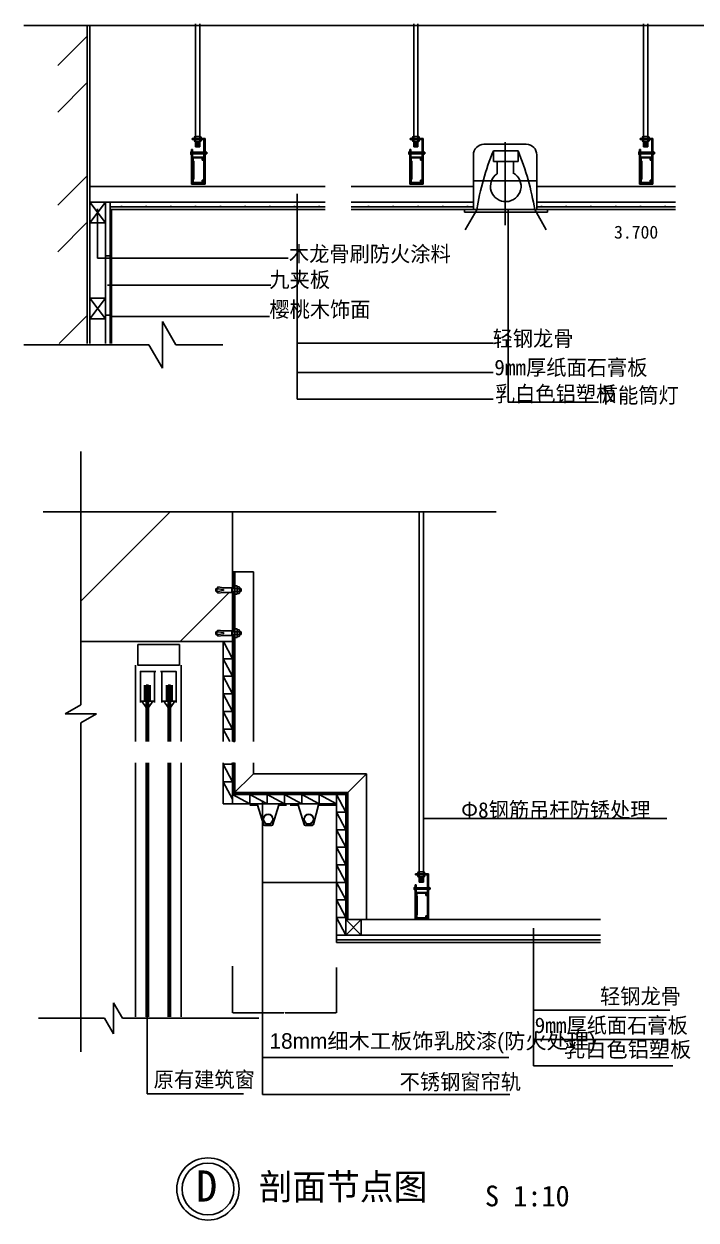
# Model space of a CAD drawing. Header units: metres. Extents: x -116298 to -111425, y -71583 to -67922.
# Drawn here: x -116298 to -115002, y -71583 to -69275 of the extents above; entities that cross this region are included whole.
import ezdxf

# ---------------------------------------------------------------- set-up
doc = ezdxf.new("R2010")
doc.units = ezdxf.units.M
for name, color, linetype in [('10', 8, 'Continuous'), ('10地线纹理填充', 8, 'Continuous'), ('12', 1, 'Continuous'), ('15', 2, 'Continuous'), ('17', 1, 'Continuous'), ('18', 4, 'Continuous'), ('20', 1, 'Continuous'), ('3', 2, 'Continuous'), ('4', 3, 'Continuous'), ('7', 7, 'Continuous'), ('8', 7, 'Continuous'), ('8标注', 7, 'Continuous'), ('BHATCH', 8, 'Continuous'), ('墙柱', 2, 'Continuous'), ('家具', 3, 'Continuous'), ('细线', 1, 'Continuous')]:
    doc.layers.add(name, color=color, linetype=linetype)
doc.dimstyles.get("Standard").update_dxf_attribs({"dimtxt": 2.5, "dimasz": 2.5, "dimexe": 1.25, "dimexo": 0.625, "dimtad": 1, "dimcen": 2.5, "dimazin": 3, "dimtfac": 1, "dimtmove": 0, "dimatfit": 3})

# ---------------------------------------------------------------- blocks, each defined once
blk = doc.blocks.new('A$C790B671D')
at = {"layer": '家具', "color": 3}
for p, q in [((0.57, 10.9), (0, 10.33)), ((0, 10.33), (0, 5.77)), ((0.57, 5.2), (0, 5.77)), ((1.68, 10.9), (0.57, 10.9)), ((1.68, 5.2), (0.57, 5.2)), ((1.68, 12.39), (1.68, 3.71)), ((4.02, 11.65), (1.68, 12.39)), ((4.02, 4.45), (1.68, 3.71)), ((14.57, 12.6), (4.02, 14.15)), ((4.02, 14.15), (4.02, 10.57)), ((14.57, 9.03), (4.02, 10.57)), ((14.57, 7.07), (4.02, 5.53)), ((4.02, 1.95), (4.02, 5.53)), ((14.57, 3.5), (4.02, 1.95)), ((30.47, 12.6), (14.57, 12.6)), ((14.57, 9.03), (14.57, 7.07)), ((30.47, 3.5), (14.57, 3.5)), ((30.47, 12.6), (30.47, 3.5)), ((40.79, 10.9), (30.47, 10.9)), ((32.97, 10.03), (30.47, 10.03)), ((32.97, 6.07), (30.47, 6.07)), ((40.79, 5.2), (30.47, 5.2)), ((40.79, 16.1), (36.23, 16.1)), ((40.79, 0), (36.23, 0)), ((40.79, 14.29), (40.79, 16.1)), ((44.31, 14.29), (40.79, 14.29)), ((40.79, 14.29), (40.79, 1.81)), ((44.31, 10.5), (40.79, 10.5)), ((44.31, 5.61), (40.79, 5.61)), ((40.79, 1.81), (40.79, 0)), ((44.31, 1.81), (40.79, 1.81)), ((45.68, 12.92), (45.68, 3.18)), ((45.68, 10.9), (47.96, 10.9)), ((48.53, 10.03), (45.68, 10.03)), ((48.53, 6.07), (45.68, 6.07)), ((45.68, 5.2), (47.96, 5.2)), ((47.96, 10.9), (48.53, 10.33)), ((47.96, 10.9), (47.96, 5.2)), ((47.96, 5.2), (48.53, 5.77)), ((48.53, 10.33), (48.53, 5.77))]:
    blk.add_line(p, q, dxfattribs=at)
for centre, start, end in [((44.31, 12.92), 360, 90), ((44.31, 11.86), 270, 360), ((44.31, 9.13), 360, 90), ((44.31, 6.97), 270, 360), ((44.31, 4.24), 360, 90), ((44.31, 3.18), 270, 360)]:
    blk.add_arc(centre, 1.37, start, end, dxfattribs=at)
blk = doc.blocks.new('A$C69074964')
at = {"layer": '17'}
for p, q in [((30.13, 81.76), (53.28, 7.45)), ((30.13, 80.33), (53.28, 6.01)), ((112.42, 81.76), (89.27, 7.45)), ((112.42, 80.33), (89.27, 6.01)), ((186.68, 81.76), (209.83, 7.45)), ((186.68, 80.33), (209.83, 6.01)), ((264.98, 81.76), (245.82, 7.45)), ((264.98, 80.33), (245.82, 6.01))]:
    blk.add_line(p, q, dxfattribs=at)
for points in [[(142.55, 81.76), (112.42, 81.76), (89.27, 7.45, -0.33), (84.49, 3.94), (58.05, 3.94, -0.33), (53.28, 7.45), (30.13, 81.76), (0, 81.76)], [(142.55, 80.33), (112.42, 80.33), (89.27, 6.01, -0.33), (84.49, 2.5), (58.05, 2.5, -0.33), (53.28, 6.01), (30.13, 80.33), (0, 80.33)], [(335.1, 81.76), (264.98, 81.76), (245.82, 7.45, -0.33), (241.05, 3.94), (214.61, 3.94, -0.33), (209.83, 7.45), (186.68, 81.76), (156.56, 81.76)], [(335.1, 80.33), (264.98, 80.33), (245.82, 6.01, -0.33), (241.05, 2.5), (214.61, 2.5, -0.33), (209.83, 6.01), (186.68, 80.33), (156.56, 80.33)]]:
    blk.add_lwpolyline(points, format="xyb", dxfattribs=at)
for centre in [(71.27, 27.43), (71.27, 25.99), (227.83, 27.43), (227.83, 25.99)]:
    blk.add_circle(centre, 18.33, dxfattribs=at)
blk = doc.blocks.new('HY-4')
at = {"layer": '20'}
for points in [[(-5, 0, -1), (5, 0, -1)], [(-5, 0, 1), (5, 0, 1)]]:
    blk.add_lwpolyline(points, format="xyb", dxfattribs=at)
blk.add_circle((0, 0), 6, dxfattribs=at)
blk.add_circle((0, 0), 6, dxfattribs=at)
blk = doc.blocks.new('_CLOSEDFILLED')
at = {"color": 0, "linetype": 'BYBLOCK'}
blk.add_solid([(-1, 0.2), (0, 0), (-1, -0.2)], dxfattribs=at)
blk = doc.blocks.new('*D2')
for p, q in [((-115895.58, -71092.78), (-115895.58, -71182.53)), ((-115695.58, -71095.66), (-115695.58, -71182.53)), ((-115895.33, -71182.53), (-115797.08, -71182.53)), ((-115794.08, -71182.53), (-115695.83, -71182.53))]:
    blk.add_line(p, q)
at = {"layer": 'Defpoints'}
for p in [(-115895.58, -71092.78), (-115695.58, -71095.66), (-115895.58, -71182.53)]:
    blk.add_point(p, dxfattribs=at)
at = {"layer": '8标注', "xscale": 0.25, "yscale": 0.25, "rotation": 180}
blk.add_blockref('_CLOSEDFILLED', (-115895.58, -71182.53), dxfattribs=at)
at = {"layer": '8标注', "xscale": 0.25, "yscale": 0.25}
blk.add_blockref('_CLOSEDFILLED', (-115695.58, -71182.53), dxfattribs=at)
at = {"layer": '8标注', "insert": (-115795.58, -71182.53), "char_height": 1, "attachment_point": 5}
blk.add_mtext('200', dxfattribs=at)
blk = doc.blocks.new('*D3')
for p, q in [((-115695.58, -70779.92), (-115695.58, -70910.92)), ((-115695.83, -70910.92), (-115696.08, -70910.92)), ((-115695.58, -71041.92), (-115695.58, -70910.92)), ((-115695.58, -70910.92), (-115695.58, -70910.92)), ((-115695.33, -70910.92), (-115695.08, -70910.92))]:
    blk.add_line(p, q)
at = {"layer": 'Defpoints'}
for p in [(-115695.58, -70779.92), (-115695.58, -70910.92), (-115695.58, -71041.92)]:
    blk.add_point(p, dxfattribs=at)
at = {"layer": '8标注', "xscale": 0.25, "yscale": 0.25}
blk.add_blockref('_CLOSEDFILLED', (-115695.58, -70910.92), dxfattribs=at)
at = {"layer": '8标注', "xscale": 0.25, "yscale": 0.25, "rotation": 180}
blk.add_blockref('_CLOSEDFILLED', (-115695.58, -70910.92), dxfattribs=at)
at = {"layer": '8标注', "insert": (-115695.58, -70909.795), "char_height": 1, "attachment_point": 5}
blk.add_mtext('250', dxfattribs=at)

msp = doc.modelspace()

# ---------------------------------------------------------------- hatches: boundary and pattern name
at = {"layer": '10'}
h = msp.add_hatch(dxfattribs=at)
h.set_pattern_fill('ANSI32', scale=20)
h.paths.add_polyline_path([(-116175.77, -69278.49), (-116232.77, -69278.49), (-116232.77, -69891.95), (-116175.77, -69891.95)])
h = msp.add_hatch(dxfattribs=at)
h.set_pattern_fill('AN31C', scale=60)
h.set_pattern_definition([(45, (0, 0), (-134.70384, 134.70384), [])])
h.paths.add_polyline_path([(-115913.25, -70363), (-115895.58, -70363), (-115895.58, -70216.63), (-116188.27, -70216.63), (-116188.27, -70466.69), (-115946.23, -70466.69), (-115926.13, -70446.6), (-115926.13, -70444.12), (-115913.25, -70446.01), (-115895.58, -70446.01), (-115895.58, -70372.11), (-115913.25, -70372.11), (-115938.47, -70375.8), (-115938.27, -70375.74), (-115926.13, -70363.6), (-115926.13, -70361.12)])
h = msp.add_hatch(dxfattribs=at)
h.set_pattern_fill('SOLID')
h.paths.add_polyline_path([(-115891.58, -70332.25), (-115895.58, -70332.25), (-115895.58, -70364.71), (-115891.58, -70364.71)])
h.paths.add_polyline_path([(-115891.58, -70370.4), (-115895.58, -70370.4), (-115895.58, -70447.72), (-115891.58, -70447.72)])
h = msp.add_hatch(dxfattribs=at)
h.set_pattern_fill('SOLID')
h.paths.add_polyline_path([(-115891.58, -70466.69), (-115891.58, -70453.41), (-115895.58, -70453.41), (-115895.58, -70466.69), (-115895.58, -70659.35), (-115891.58, -70659.35)])
h = msp.add_hatch(dxfattribs=at)
h.set_pattern_fill('SOLID')
h.paths.add_polyline_path([(-115891.58, -70700.91), (-115895.58, -70700.91), (-115895.58, -70761.92), (-115891.58, -70757.92)])
h = msp.add_hatch(dxfattribs=at)
h.set_pattern_fill('SOLID')
h.paths.add_polyline_path([(-115891.58, -70761.92), (-115891.58, -70757.92), (-115895.58, -70761.92)])
h = msp.add_hatch(dxfattribs=at)
h.set_pattern_fill('SOLID')
h.paths.add_polyline_path([(-115677.58, -70761.92), (-115677.58, -70757.92), (-115891.58, -70757.92), (-115891.58, -70761.92)])
h = msp.add_hatch(dxfattribs=at)
h.set_pattern_fill('SOLID')
h.paths.add_polyline_path([(-115677.58, -70761.92), (-115673.58, -70757.92), (-115677.58, -70757.92)])
h = msp.add_hatch(dxfattribs=at)
h.set_pattern_fill('SOLID')
h.paths.add_polyline_path([(-115673.58, -70757.92), (-115677.58, -70761.92), (-115677.58, -71002.92), (-115673.58, -71002.92)])
at = {"layer": '10地线纹理填充'}
h = msp.add_hatch(dxfattribs=at)
h.set_pattern_fill('CORK', scale=30)
h.paths.add_polyline_path([(-116140.77, -69891.95), (-116131.77, -69891.95), (-116131.77, -69619.29), (-116140.77, -69619.29), (-116140.77, -69659.29)])
h = msp.add_hatch(dxfattribs=at)
h.set_pattern_fill('DOTS', scale=30)
h.paths.add_polyline_path([(-115716.99, -69619.29), (-116131.77, -69619.29), (-116131.77, -69628.29), (-115716.99, -69628.29)])
h = msp.add_hatch(dxfattribs=at)
h.set_pattern_fill('DOTS', scale=30)
h.paths.add_polyline_path([(-115431.46, -69628.29), (-115431.46, -69619.29), (-115666.99, -69619.29), (-115666.99, -69628.29)])
h.paths.add_polyline_path([(-115041.77, -69628.29), (-115041.77, -69619.29), (-115309.22, -69619.29), (-115309.22, -69628.29)])
h = msp.add_hatch(dxfattribs=at)
h.set_pattern_fill('DOTS', scale=20)
h.paths.add_polyline_path([(-115186.37, -71041.92), (-115186.37, -71032.92), (-115695.58, -71032.92), (-115695.58, -71041.92)])

# ---------------------------------------------------------------- linework, layer by layer
at = {"layer": '10'}
for p, q in [((-115895.58, -70499.92), (-115913.24, -70466.69)), ((-115895.58, -70499.92), (-115913.58, -70499.92)), ((-115895.58, -70533.79), (-115913.58, -70499.92)), ((-115895.58, -70567.67), (-115913.58, -70533.79)), ((-115895.58, -70533.79), (-115913.58, -70533.79)), ((-115895.58, -70601.54), (-115913.58, -70567.67)), ((-115895.58, -70567.67), (-115913.58, -70567.67)), ((-115895.58, -70601.54), (-115913.58, -70601.54)), ((-115895.58, -70635.42), (-115913.58, -70601.54)), ((-115900.87, -70659.35), (-115913.58, -70635.42)), ((-115895.58, -70635.42), (-115913.58, -70635.42)), ((-115895.58, -70737.04), (-115913.58, -70703.17)), ((-115895.58, -70703.17), (-115913.58, -70703.17)), ((-115895.58, -70703.17), (-115896.78, -70700.91)), ((-115855.58, -70721.92), (-115895.58, -70761.92)), ((-115677.58, -70761.92), (-115637.58, -70721.92)), ((-115895.58, -70770.92), (-115913.58, -70737.04)), ((-115895.58, -70737.04), (-115913.58, -70737.04)), ((-115895.58, -70761.92), (-115862.25, -70779.92)), ((-115862.25, -70761.92), (-115862.25, -70779.92)), ((-115862.25, -70761.92), (-115828.92, -70779.92)), ((-115828.92, -70761.92), (-115795.58, -70779.92)), ((-115828.92, -70761.92), (-115828.92, -70779.92)), ((-115795.58, -70761.92), (-115762.25, -70779.92)), ((-115795.58, -70761.92), (-115795.58, -70779.92)), ((-115762.25, -70761.92), (-115728.92, -70779.92)), ((-115762.25, -70761.92), (-115762.25, -70779.92)), ((-115728.92, -70761.92), (-115695.58, -70779.92)), ((-115728.92, -70761.92), (-115728.92, -70779.92)), ((-115677.58, -70795.79), (-115695.58, -70761.92)), ((-115677.58, -70795.79), (-115695.58, -70795.79)), ((-115677.58, -70829.67), (-115695.58, -70795.79)), ((-115677.58, -70863.54), (-115695.58, -70829.67)), ((-115677.58, -70829.67), (-115695.58, -70829.67)), ((-115677.58, -70863.54), (-115695.58, -70863.54)), ((-115677.58, -70897.42), (-115695.58, -70863.54)), ((-115677.58, -70897.42), (-115695.58, -70897.42)), ((-115677.58, -70931.29), (-115695.58, -70897.42)), ((-115677.58, -70931.29), (-115695.58, -70931.29)), ((-115677.58, -70965.17), (-115695.58, -70931.29)), ((-115677.58, -70965.17), (-115695.58, -70965.17)), ((-115677.58, -70999.04), (-115695.58, -70965.17)), ((-115677.58, -70999.04), (-115695.58, -70999.04)), ((-115677.58, -71032.92), (-115695.58, -70999.04)), ((-115677.58, -71002.92), (-115647.58, -71032.92)), ((-115647.58, -71002.92), (-115677.58, -71032.92))]:
    msp.add_line(p, q, dxfattribs=at)
msp.add_lwpolyline([(-115891.58, -70757.92), (-115677.58, -70757.92), (-115677.58, -70761.92), (-115891.58, -70761.92)], close=True, dxfattribs=at)
at = {"layer": '12'}
for p, q in [((-116140.77, -69619.29), (-116170.77, -69659.29)), ((-116170.77, -69619.29), (-116140.77, -69659.29)), ((-116170.77, -69804.33), (-116140.77, -69844.33)), ((-116140.77, -69804.33), (-116170.77, -69844.33))]:
    msp.add_line(p, q, dxfattribs=at)
for points in [[(-116170.77, -69659.29), (-116140.77, -69659.29), (-116140.77, -69619.29), (-116170.77, -69619.29)], [(-116170.77, -69844.33), (-116140.77, -69844.33), (-116140.77, -69804.33), (-116170.77, -69804.33)], [(-115677.58, -71032.92), (-115647.58, -71032.92), (-115647.58, -71002.92), (-115677.58, -71002.92)]]:
    msp.add_lwpolyline(points, close=True, dxfattribs=at)
at = {"layer": '15'}
for p, q in [((-115913.58, -70466.69), (-115913.58, -70659.35)), ((-115895.58, -70466.69), (-115895.58, -70659.35)), ((-115913.58, -70700.91), (-115913.58, -70779.92)), ((-115895.58, -70700.91), (-115895.58, -70779.92)), ((-115913.58, -70779.92), (-115695.58, -70779.92)), ((-115895.58, -70761.92), (-115677.58, -70761.92)), ((-115695.58, -70761.92), (-115695.58, -71046.92)), ((-115677.58, -70761.92), (-115677.58, -71032.92))]:
    msp.add_line(p, q, dxfattribs=at)
at = {"layer": '17'}
for p, q in [((-116070.85, -70581.77), (-116062.01, -70594.03)), ((-116049.18, -70581.77), (-116058.01, -70594.03)), ((-116028.43, -70581.94), (-116019.6, -70594.19)), ((-116006.76, -70581.94), (-116015.6, -70594.19))]:
    msp.add_line(p, q, dxfattribs=at)
msp.add_lwpolyline([(-115998.18, -70512.52), (-116078.18, -70512.52), (-116078.18, -70472.52), (-115998.18, -70472.52)], close=True, dxfattribs=at)
for points in [[(-116043.39, -70524.45), (-116073.39, -70524.45), (-116073.39, -70584.45)], [(-116045.93, -70524.45), (-116045.93, -70584.4)], [(-116034.51, -70524.45), (-116004.51, -70524.45), (-116004.51, -70584.45)], [(-116031.96, -70524.45), (-116031.96, -70584.4)], [(-116065.39, -70581.94), (-116065.39, -70550.81)], [(-116054.64, -70581.88), (-116054.64, -70550.98)], [(-116023.25, -70581.88), (-116023.25, -70550.98)], [(-116011.94, -70581.94), (-116011.94, -70550.81)], [(-116073.39, -70581.94), (-116062.87, -70581.94)], [(-116045.93, -70581.88), (-116057.16, -70581.88)], [(-116031.96, -70581.88), (-116020.73, -70581.88)], [(-116004.51, -70581.94), (-116014.46, -70581.94)]]:
    msp.add_lwpolyline(points, dxfattribs=at)
at = {"layer": '18'}
for p, q in [((-115895.58, -70466.69), (-115895.58, -70216.63)), ((-116188.27, -70466.69), (-115895.58, -70466.69))]:
    msp.add_line(p, q, dxfattribs=at)
at = {"layer": '20'}
for p, q in [((-116297.84, -69278.49), (-114974.34, -69278.49)), ((-116030.86, -69939.49), (-116030.86, -69849.49)), ((-116004.88, -69894.49), (-116030.86, -69849.49)), ((-116297.84, -69894.49), (-116056.84, -69894.49)), ((-116056.84, -69894.49), (-116030.86, -69939.49)), ((-116004.88, -69894.49), (-115914.34, -69894.49)), ((-116188.27, -70588.91), (-116188.27, -70100.41)), ((-116260.87, -70216.63), (-115387.83, -70216.63)), ((-116188.27, -70588.91), (-116218.27, -70606.23)), ((-116158.27, -70606.23), (-116218.27, -70606.23)), ((-116188.27, -70623.55), (-116158.27, -70606.23)), ((-116188.27, -71257.74), (-116188.27, -70623.55)), ((-116107.81, -71193.32), (-116125.13, -71163.32)), ((-116125.13, -71223.32), (-116125.13, -71163.32)), ((-116269.97, -71193.32), (-116142.45, -71193.32)), ((-116142.45, -71193.32), (-116125.13, -71223.32)), ((-116107.81, -71193.32), (-115845.15, -71193.32))]:
    msp.add_line(p, q, dxfattribs=at)
at = {"layer": '3'}
for p, q in [((-115695.58, -71041.92), (-115186.37, -71041.92)), ((-115695.58, -71046.92), (-115186.37, -71046.92))]:
    msp.add_line(p, q, dxfattribs=at)
at = {"layer": '4'}
for p, q in [((-115855.58, -70332.25), (-115895.58, -70332.25)), ((-115891.58, -70466.69), (-115891.58, -70332.25)), ((-115855.58, -70332.25), (-115855.58, -70659.35)), ((-115891.58, -70466.69), (-115891.58, -70659.35)), ((-116082.95, -70512.52), (-116082.95, -70659.35)), ((-115994.47, -70512.52), (-115994.47, -70659.35)), ((-116082.95, -71190.44), (-116082.95, -70700.91)), ((-115994.47, -71190.44), (-115994.47, -70700.91)), ((-115891.58, -70700.91), (-115891.58, -70757.92)), ((-115855.58, -70700.91), (-115855.58, -70721.92)), ((-115855.58, -70721.92), (-115637.58, -70721.92)), ((-115637.58, -70721.92), (-115637.58, -71002.92)), ((-115891.58, -70757.92), (-115673.58, -70757.92)), ((-115673.58, -70757.92), (-115673.58, -71002.92))]:
    msp.add_line(p, q, dxfattribs=at)
at = {"layer": 'BHATCH'}
for p, q in [((-116058.01, -70550.73), (-116062.01, -70550.73)), ((-116062.01, -70550.73), (-116062.01, -70659.35)), ((-116060.01, -70550.73), (-116060.01, -70659.35)), ((-116058.01, -70550.73), (-116058.01, -70659.35)), ((-116015.6, -70550.89), (-116019.6, -70550.89)), ((-116019.6, -70550.89), (-116019.6, -70659.35)), ((-116017.6, -70550.89), (-116017.6, -70659.35)), ((-116015.6, -70550.89), (-116015.6, -70659.35)), ((-116062.01, -71190.44), (-116062.01, -70700.91)), ((-116060.01, -71190.44), (-116060.01, -70700.91)), ((-116058.01, -71190.44), (-116058.01, -70700.91)), ((-116019.6, -71190.44), (-116019.6, -70700.91)), ((-116017.6, -71190.44), (-116017.6, -70700.91)), ((-116015.6, -71190.44), (-116015.6, -70700.91))]:
    msp.add_line(p, q, dxfattribs=at)
at = {"layer": '墙柱'}
for p, q in [((-116175.77, -69891.95), (-116175.77, -69278.49)), ((-116131.77, -69633.29), (-115716.99, -69633.29)), ((-116128.77, -69891.95), (-116128.77, -69633.29)), ((-115041.77, -69633.29), (-115666.99, -69633.29))]:
    msp.add_line(p, q, dxfattribs=at)
at = {"layer": '家具'}
for p, q in [((-116170.77, -69891.95), (-116170.77, -69278.49)), ((-115966.84, -69275.49), (-115966.84, -69492.61)), ((-115958.84, -69275.49), (-115958.84, -69492.61)), ((-115546.34, -69275.49), (-115546.34, -69492.61)), ((-115538.34, -69275.49), (-115538.34, -69492.61)), ((-115103.34, -69275.49), (-115103.34, -69492.61)), ((-115095.34, -69275.49), (-115095.34, -69492.61)), ((-115973.82, -69496.48), (-115948.82, -69496.48)), ((-115973.82, -69496.48), (-115973.82, -69498.48)), ((-115973.82, -69498.48), (-115950.82, -69498.48)), ((-115969.22, -69493.83), (-115969.22, -69496.52)), ((-115969.22, -69501.09), (-115969.22, -69498.41)), ((-115958.84, -69492.64), (-115968.03, -69492.64)), ((-115958.84, -69502.28), (-115968.03, -69502.28)), ((-115966.84, -69492.41), (-115958.84, -69492.41)), ((-115966.84, -69493.83), (-115966.84, -69496.52)), ((-115966.84, -69496.52), (-115966.84, -69496.53)), ((-115966.84, -69501.09), (-115966.84, -69498.41)), ((-115966.84, -69502.28), (-115966.84, -69512.46)), ((-115958.84, -69503.05), (-115966.84, -69503.83)), ((-115966.84, -69503.99), (-115958.84, -69503.82)), ((-115958.84, -69503.92), (-115966.84, -69504.65)), ((-115966.84, -69504.86), (-115958.84, -69504.86)), ((-115958.84, -69504.93), (-115966.84, -69505.53)), ((-115966.84, -69505.72), (-115958.84, -69505.91)), ((-115958.84, -69506.01), (-115966.84, -69506.79)), ((-115966.84, -69506.93), (-115958.84, -69506.76)), ((-115958.84, -69506.88), (-115966.84, -69507.61)), ((-115966.84, -69507.79), (-115958.84, -69507.79)), ((-115958.84, -69507.89), (-115966.84, -69508.48)), ((-115966.84, -69508.65), (-115958.84, -69508.83)), ((-115958.84, -69508.9), (-115966.84, -69509.23)), ((-115958.84, -69509.82), (-115966.84, -69509.5)), ((-115966.84, -69510.08), (-115958.84, -69509.89)), ((-115958.84, -69510.84), (-115966.84, -69510.25)), ((-115966.84, -69510.93), (-115958.84, -69510.93)), ((-115958.84, -69511.84), (-115966.84, -69511.11)), ((-115957.65, -69492.64), (-115958.84, -69492.64)), ((-115958.84, -69493.83), (-115958.84, -69496.52)), ((-115958.84, -69496.52), (-115958.84, -69496.53)), ((-115958.84, -69501.09), (-115958.84, -69498.41)), ((-115957.65, -69502.28), (-115958.84, -69502.28)), ((-115958.84, -69502.28), (-115958.84, -69512.46)), ((-115956.45, -69493.83), (-115956.45, -69496.52)), ((-115956.45, -69501.09), (-115956.45, -69498.41)), ((-115950.82, -69498.48), (-115950.82, -69582.48)), ((-115948.82, -69496.48), (-115948.82, -69584.48)), ((-115553.32, -69496.48), (-115553.32, -69498.48)), ((-115553.32, -69496.48), (-115528.32, -69496.48)), ((-115553.32, -69498.48), (-115530.32, -69498.48)), ((-115548.72, -69493.83), (-115548.72, -69496.52)), ((-115548.72, -69501.09), (-115548.72, -69498.41)), ((-115538.34, -69492.64), (-115547.53, -69492.64)), ((-115538.34, -69502.28), (-115547.53, -69502.28)), ((-115546.34, -69492.41), (-115538.34, -69492.41)), ((-115546.34, -69493.83), (-115546.34, -69496.52)), ((-115546.34, -69496.52), (-115546.34, -69496.53)), ((-115546.34, -69501.09), (-115546.34, -69498.41)), ((-115546.34, -69502.28), (-115546.34, -69512.46)), ((-115538.34, -69503.05), (-115546.34, -69503.83)), ((-115546.34, -69503.99), (-115538.34, -69503.82)), ((-115538.34, -69503.92), (-115546.34, -69504.65)), ((-115546.34, -69504.86), (-115538.34, -69504.86)), ((-115538.34, -69504.93), (-115546.34, -69505.53)), ((-115546.34, -69505.72), (-115538.34, -69505.91)), ((-115538.34, -69506.01), (-115546.34, -69506.79)), ((-115546.34, -69506.93), (-115538.34, -69506.76)), ((-115538.34, -69506.88), (-115546.34, -69507.61)), ((-115546.34, -69507.79), (-115538.34, -69507.79)), ((-115538.34, -69507.89), (-115546.34, -69508.48)), ((-115546.34, -69508.65), (-115538.34, -69508.83)), ((-115538.34, -69508.9), (-115546.34, -69509.23)), ((-115538.34, -69509.82), (-115546.34, -69509.5)), ((-115546.34, -69510.08), (-115538.34, -69509.89)), ((-115538.34, -69510.84), (-115546.34, -69510.25)), ((-115546.34, -69510.93), (-115538.34, -69510.93)), ((-115538.34, -69511.84), (-115546.34, -69511.11)), ((-115537.15, -69492.64), (-115538.34, -69492.64)), ((-115538.34, -69493.83), (-115538.34, -69496.52)), ((-115538.34, -69496.52), (-115538.34, -69496.53)), ((-115538.34, -69501.09), (-115538.34, -69498.41)), ((-115538.34, -69502.28), (-115538.34, -69512.46)), ((-115537.15, -69502.28), (-115538.34, -69502.28)), ((-115535.95, -69493.83), (-115535.95, -69496.52)), ((-115535.95, -69501.09), (-115535.95, -69498.41)), ((-115530.32, -69498.48), (-115530.32, -69582.48)), ((-115528.32, -69496.48), (-115528.32, -69584.48)), ((-115110.32, -69496.48), (-115110.32, -69498.48)), ((-115110.32, -69496.48), (-115085.32, -69496.48)), ((-115110.32, -69498.48), (-115087.32, -69498.48)), ((-115105.72, -69493.83), (-115105.72, -69496.52)), ((-115105.72, -69501.09), (-115105.72, -69498.41)), ((-115095.34, -69492.64), (-115104.53, -69492.64)), ((-115095.34, -69502.28), (-115104.53, -69502.28)), ((-115103.34, -69492.41), (-115095.34, -69492.41)), ((-115103.34, -69493.83), (-115103.34, -69496.52)), ((-115103.34, -69496.52), (-115103.34, -69496.53)), ((-115103.34, -69501.09), (-115103.34, -69498.41)), ((-115103.34, -69502.28), (-115103.34, -69512.46)), ((-115095.34, -69503.05), (-115103.34, -69503.83)), ((-115103.34, -69503.99), (-115095.34, -69503.82)), ((-115095.34, -69503.92), (-115103.34, -69504.65)), ((-115103.34, -69504.86), (-115095.34, -69504.86)), ((-115095.34, -69504.93), (-115103.34, -69505.53)), ((-115103.34, -69505.72), (-115095.34, -69505.91)), ((-115095.34, -69506.01), (-115103.34, -69506.79)), ((-115103.34, -69506.93), (-115095.34, -69506.76)), ((-115095.34, -69506.88), (-115103.34, -69507.61)), ((-115103.34, -69507.79), (-115095.34, -69507.79)), ((-115095.34, -69507.89), (-115103.34, -69508.48)), ((-115103.34, -69508.65), (-115095.34, -69508.83)), ((-115095.34, -69508.9), (-115103.34, -69509.23)), ((-115095.34, -69509.82), (-115103.34, -69509.5)), ((-115103.34, -69510.08), (-115095.34, -69509.89)), ((-115095.34, -69510.84), (-115103.34, -69510.25)), ((-115103.34, -69510.93), (-115095.34, -69510.93)), ((-115095.34, -69511.84), (-115103.34, -69511.11)), ((-115094.15, -69492.64), (-115095.34, -69492.64)), ((-115095.34, -69493.83), (-115095.34, -69496.52)), ((-115095.34, -69496.52), (-115095.34, -69496.53)), ((-115095.34, -69501.09), (-115095.34, -69498.41)), ((-115094.15, -69502.28), (-115095.34, -69502.28)), ((-115095.34, -69502.28), (-115095.34, -69512.46)), ((-115092.95, -69493.83), (-115092.95, -69496.52)), ((-115092.95, -69501.09), (-115092.95, -69498.41)), ((-115087.32, -69498.48), (-115087.32, -69582.48)), ((-115085.32, -69496.48), (-115085.32, -69584.48)), ((-115976.28, -69522.59), (-115976.28, -69526.49)), ((-115975.83, -69522.15), (-115974.82, -69522.15)), ((-115975.83, -69523.04), (-115974.82, -69523.04)), ((-115974.82, -69523.04), (-115975.83, -69523.04)), ((-115975.83, -69526.04), (-115974.82, -69526.04)), ((-115974.82, -69526.04), (-115975.83, -69526.04)), ((-115975.83, -69526.93), (-115974.82, -69526.93)), ((-115974.82, -69517.48), (-115972.82, -69517.48)), ((-115974.82, -69517.48), (-115974.82, -69584.48)), ((-115974.82, -69522.15), (-115974.82, -69526.93)), ((-115972.82, -69517.48), (-115972.82, -69582.48)), ((-115949.62, -69523.04), (-115972.82, -69523.04)), ((-115949.62, -69526.04), (-115972.82, -69526.04)), ((-115972.82, -69539.51), (-115972.82, -69532.48)), ((-115972.82, -69532.48), (-115952.82, -69532.48)), ((-115971.62, -69538.99), (-115971.62, -69533.68)), ((-115971.62, -69533.68), (-115954.02, -69533.68)), ((-115966.84, -69511.79), (-115958.84, -69511.97)), ((-115958.84, -69512.46), (-115966.84, -69512.46)), ((-115954.09, -69523.04), (-115954.61, -69526.04)), ((-115953.82, -69523.04), (-115954.35, -69526.04)), ((-115954.02, -69533.68), (-115954.02, -69537.98)), ((-115953.39, -69523.04), (-115953.91, -69526.04)), ((-115953.12, -69523.04), (-115953.65, -69526.04)), ((-115952.69, -69523.04), (-115953.21, -69526.04)), ((-115952.42, -69523.04), (-115952.95, -69526.04)), ((-115952.82, -69532.48), (-115952.82, -69537.98)), ((-115951.99, -69523.04), (-115952.51, -69526.04)), ((-115951.72, -69523.04), (-115952.25, -69526.04)), ((-115951.29, -69523.04), (-115951.81, -69526.04)), ((-115951.02, -69523.04), (-115951.55, -69526.04)), ((-115950.59, -69523.04), (-115951.11, -69526.04)), ((-115950.32, -69523.04), (-115950.85, -69526.04)), ((-115949.89, -69523.04), (-115950.41, -69526.04)), ((-115949.62, -69523.04), (-115950.15, -69526.04)), ((-115948.82, -69522.15), (-115948.82, -69526.93)), ((-115947.82, -69522.15), (-115948.82, -69522.15)), ((-115947.82, -69523.04), (-115948.82, -69523.04)), ((-115947.82, -69526.04), (-115948.82, -69526.04)), ((-115947.82, -69526.93), (-115948.82, -69526.93)), ((-115946.92, -69523.04), (-115947.44, -69526.04)), ((-115947.37, -69522.59), (-115947.37, -69526.49)), ((-115945.62, -69523.04), (-115947.37, -69523.04)), ((-115945.62, -69526.04), (-115947.37, -69526.04)), ((-115946.65, -69523.04), (-115947.18, -69526.04)), ((-115946.22, -69523.04), (-115946.74, -69526.04)), ((-115945.95, -69523.04), (-115946.48, -69526.04)), ((-115945.62, -69526.04), (-115945.62, -69523.04)), ((-115555.78, -69522.59), (-115555.78, -69526.49)), ((-115555.33, -69522.15), (-115554.32, -69522.15)), ((-115554.32, -69523.04), (-115555.33, -69523.04)), ((-115555.33, -69523.04), (-115554.32, -69523.04)), ((-115554.32, -69526.04), (-115555.33, -69526.04)), ((-115555.33, -69526.04), (-115554.32, -69526.04)), ((-115555.33, -69526.93), (-115554.32, -69526.93)), ((-115554.32, -69517.48), (-115552.32, -69517.48)), ((-115554.32, -69517.48), (-115554.32, -69584.48)), ((-115554.32, -69522.15), (-115554.32, -69526.93)), ((-115552.32, -69517.48), (-115552.32, -69582.48)), ((-115529.12, -69523.04), (-115552.32, -69523.04)), ((-115529.12, -69526.04), (-115552.32, -69526.04)), ((-115552.32, -69539.51), (-115552.32, -69532.48)), ((-115552.32, -69532.48), (-115532.32, -69532.48)), ((-115551.12, -69538.99), (-115551.12, -69533.68)), ((-115551.12, -69533.68), (-115533.52, -69533.68)), ((-115546.34, -69511.79), (-115538.34, -69511.97)), ((-115538.34, -69512.46), (-115546.34, -69512.46)), ((-115533.59, -69523.04), (-115534.11, -69526.04)), ((-115533.32, -69523.04), (-115533.85, -69526.04)), ((-115533.52, -69533.68), (-115533.52, -69537.98)), ((-115532.89, -69523.04), (-115533.41, -69526.04)), ((-115532.62, -69523.04), (-115533.15, -69526.04)), ((-115532.19, -69523.04), (-115532.71, -69526.04)), ((-115531.92, -69523.04), (-115532.45, -69526.04)), ((-115532.32, -69532.48), (-115532.32, -69537.98)), ((-115531.49, -69523.04), (-115532.01, -69526.04)), ((-115531.22, -69523.04), (-115531.75, -69526.04)), ((-115530.79, -69523.04), (-115531.31, -69526.04)), ((-115530.52, -69523.04), (-115531.05, -69526.04)), ((-115530.09, -69523.04), (-115530.61, -69526.04)), ((-115529.82, -69523.04), (-115530.35, -69526.04)), ((-115529.39, -69523.04), (-115529.91, -69526.04)), ((-115529.12, -69523.04), (-115529.65, -69526.04)), ((-115527.32, -69522.15), (-115528.32, -69522.15)), ((-115528.32, -69522.15), (-115528.32, -69526.93)), ((-115527.32, -69523.04), (-115528.32, -69523.04)), ((-115527.32, -69526.04), (-115528.32, -69526.04)), ((-115527.32, -69526.93), (-115528.32, -69526.93)), ((-115526.42, -69523.04), (-115526.94, -69526.04)), ((-115526.87, -69522.59), (-115526.87, -69526.49)), ((-115525.12, -69523.04), (-115526.87, -69523.04)), ((-115525.12, -69526.04), (-115526.87, -69526.04)), ((-115526.15, -69523.04), (-115526.68, -69526.04)), ((-115525.72, -69523.04), (-115526.24, -69526.04)), ((-115525.45, -69523.04), (-115525.98, -69526.04)), ((-115525.12, -69526.04), (-115525.12, -69523.04)), ((-115112.78, -69522.59), (-115112.78, -69526.49)), ((-115112.33, -69522.15), (-115111.32, -69522.15)), ((-115112.33, -69523.04), (-115111.32, -69523.04)), ((-115111.32, -69523.04), (-115112.33, -69523.04)), ((-115112.33, -69526.04), (-115111.32, -69526.04)), ((-115111.32, -69526.04), (-115112.33, -69526.04)), ((-115112.33, -69526.93), (-115111.32, -69526.93)), ((-115111.32, -69517.48), (-115109.32, -69517.48)), ((-115111.32, -69517.48), (-115111.32, -69584.48)), ((-115111.32, -69522.15), (-115111.32, -69526.93)), ((-115109.32, -69517.48), (-115109.32, -69582.48)), ((-115086.12, -69523.04), (-115109.32, -69523.04)), ((-115086.12, -69526.04), (-115109.32, -69526.04)), ((-115109.32, -69539.51), (-115109.32, -69532.48)), ((-115109.32, -69532.48), (-115089.32, -69532.48)), ((-115108.12, -69538.99), (-115108.12, -69533.68)), ((-115108.12, -69533.68), (-115090.52, -69533.68)), ((-115103.34, -69511.79), (-115095.34, -69511.97)), ((-115095.34, -69512.46), (-115103.34, -69512.46)), ((-115090.59, -69523.04), (-115091.11, -69526.04)), ((-115090.32, -69523.04), (-115090.85, -69526.04)), ((-115090.52, -69533.68), (-115090.52, -69537.98)), ((-115089.89, -69523.04), (-115090.41, -69526.04)), ((-115089.62, -69523.04), (-115090.15, -69526.04)), ((-115089.19, -69523.04), (-115089.71, -69526.04)), ((-115088.92, -69523.04), (-115089.45, -69526.04)), ((-115089.32, -69532.48), (-115089.32, -69537.98)), ((-115088.49, -69523.04), (-115089.01, -69526.04)), ((-115088.22, -69523.04), (-115088.75, -69526.04)), ((-115087.79, -69523.04), (-115088.31, -69526.04)), ((-115087.52, -69523.04), (-115088.05, -69526.04)), ((-115087.09, -69523.04), (-115087.61, -69526.04)), ((-115086.82, -69523.04), (-115087.35, -69526.04)), ((-115086.39, -69523.04), (-115086.91, -69526.04)), ((-115086.12, -69523.04), (-115086.65, -69526.04)), ((-115085.32, -69522.15), (-115085.32, -69526.93)), ((-115084.32, -69522.15), (-115085.32, -69522.15)), ((-115084.32, -69523.04), (-115085.32, -69523.04)), ((-115084.32, -69526.04), (-115085.32, -69526.04)), ((-115084.32, -69526.93), (-115085.32, -69526.93)), ((-115083.42, -69523.04), (-115083.94, -69526.04)), ((-115083.87, -69522.59), (-115083.87, -69526.49)), ((-115082.12, -69523.04), (-115083.87, -69523.04)), ((-115082.12, -69526.04), (-115083.87, -69526.04)), ((-115083.15, -69523.04), (-115083.68, -69526.04)), ((-115082.72, -69523.04), (-115083.24, -69526.04)), ((-115082.45, -69523.04), (-115082.98, -69526.04)), ((-115082.12, -69526.04), (-115082.12, -69523.04)), ((-115972.82, -69539.51), (-115971.82, -69540.44)), ((-115971.82, -69574.51), (-115971.82, -69540.44)), ((-115971.62, -69538.99), (-115970.62, -69539.92)), ((-115970.62, -69575.03), (-115970.62, -69539.92)), ((-115952.82, -69537.98), (-115954.02, -69537.98)), ((-115552.32, -69539.51), (-115551.32, -69540.44)), ((-115551.32, -69574.51), (-115551.32, -69540.44)), ((-115551.12, -69538.99), (-115550.12, -69539.92)), ((-115550.12, -69575.03), (-115550.12, -69539.92)), ((-115532.32, -69537.98), (-115533.52, -69537.98)), ((-115109.32, -69539.51), (-115108.32, -69540.44)), ((-115108.32, -69574.51), (-115108.32, -69540.44)), ((-115108.12, -69538.99), (-115107.12, -69539.92)), ((-115107.12, -69575.03), (-115107.12, -69539.92)), ((-115089.32, -69537.98), (-115090.52, -69537.98)), ((-115972.82, -69575.44), (-115971.82, -69574.51)), ((-115972.82, -69582.48), (-115972.82, -69575.44)), ((-115971.62, -69575.96), (-115970.62, -69575.03)), ((-115971.62, -69581.28), (-115971.62, -69575.96)), ((-115954.02, -69576.98), (-115954.02, -69581.28)), ((-115952.82, -69576.98), (-115954.02, -69576.98)), ((-115952.82, -69576.98), (-115952.82, -69582.48)), ((-115552.32, -69575.44), (-115551.32, -69574.51)), ((-115552.32, -69582.48), (-115552.32, -69575.44)), ((-115551.12, -69575.96), (-115550.12, -69575.03)), ((-115551.12, -69581.28), (-115551.12, -69575.96)), ((-115532.32, -69576.98), (-115533.52, -69576.98)), ((-115533.52, -69576.98), (-115533.52, -69581.28)), ((-115532.32, -69576.98), (-115532.32, -69582.48)), ((-115109.32, -69575.44), (-115108.32, -69574.51)), ((-115109.32, -69582.48), (-115109.32, -69575.44)), ((-115108.12, -69575.96), (-115107.12, -69575.03)), ((-115108.12, -69581.28), (-115108.12, -69575.96)), ((-115090.52, -69576.98), (-115090.52, -69581.28)), ((-115089.32, -69576.98), (-115090.52, -69576.98)), ((-115089.32, -69576.98), (-115089.32, -69582.48)), ((-116170.77, -69589.29), (-115716.99, -69589.29)), ((-115974.82, -69584.48), (-115948.82, -69584.48)), ((-115952.82, -69582.48), (-115972.82, -69582.48)), ((-115972.82, -69582.48), (-115950.82, -69582.48)), ((-115954.02, -69581.28), (-115971.62, -69581.28)), ((-115431.46, -69589.29), (-115666.99, -69589.29)), ((-115554.32, -69584.48), (-115528.32, -69584.48)), ((-115552.32, -69582.48), (-115530.32, -69582.48)), ((-115532.32, -69582.48), (-115552.32, -69582.48)), ((-115533.52, -69581.28), (-115551.12, -69581.28)), ((-115041.77, -69589.29), (-115309.22, -69589.29)), ((-115111.32, -69584.48), (-115085.32, -69584.48)), ((-115089.32, -69582.48), (-115109.32, -69582.48)), ((-115109.32, -69582.48), (-115087.32, -69582.48)), ((-115090.52, -69581.28), (-115108.12, -69581.28)), ((-116170.77, -69619.29), (-115716.99, -69619.29)), ((-116140.77, -69891.95), (-116140.77, -69619.29)), ((-116131.77, -69891.95), (-116131.77, -69619.29)), ((-115431.46, -69619.29), (-115666.99, -69619.29)), ((-115041.77, -69619.29), (-115309.22, -69619.29)), ((-116131.77, -69628.29), (-115716.99, -69628.29)), ((-115431.46, -69628.29), (-115666.99, -69628.29)), ((-115041.77, -69628.29), (-115309.22, -69628.29)), ((-115535.96, -70216.63), (-115535.96, -70911.05)), ((-115527.96, -70216.63), (-115527.96, -70911.05)), ((-115542.94, -70914.92), (-115542.94, -70916.92)), ((-115542.94, -70914.92), (-115517.94, -70914.92)), ((-115542.94, -70916.92), (-115519.94, -70916.92)), ((-115538.34, -70912.27), (-115538.34, -70914.96)), ((-115538.34, -70919.53), (-115538.34, -70916.85)), ((-115527.96, -70911.08), (-115537.15, -70911.08)), ((-115535.96, -70910.85), (-115527.96, -70910.85)), ((-115535.96, -70912.27), (-115535.96, -70914.96)), ((-115535.96, -70914.96), (-115535.96, -70914.98)), ((-115535.96, -70919.53), (-115535.96, -70916.85)), ((-115526.76, -70911.08), (-115527.96, -70911.08)), ((-115527.96, -70912.27), (-115527.96, -70914.96)), ((-115527.96, -70914.96), (-115527.96, -70914.98)), ((-115527.96, -70919.53), (-115527.96, -70916.85)), ((-115525.57, -70912.27), (-115525.57, -70914.96)), ((-115525.57, -70919.53), (-115525.57, -70916.85)), ((-115519.94, -70916.92), (-115519.94, -71000.92)), ((-115517.94, -70914.92), (-115517.94, -71002.92)), ((-115545.4, -70941.04), (-115545.4, -70944.93)), ((-115544.95, -70940.59), (-115543.94, -70940.59)), ((-115543.94, -70941.48), (-115544.95, -70941.48)), ((-115544.95, -70941.48), (-115543.94, -70941.48)), ((-115543.94, -70935.92), (-115541.94, -70935.92)), ((-115543.94, -70935.92), (-115543.94, -71002.92)), ((-115543.94, -70940.59), (-115543.94, -70945.38)), ((-115541.94, -70935.92), (-115541.94, -71000.92)), ((-115518.74, -70941.48), (-115541.94, -70941.48)), ((-115527.96, -70920.73), (-115537.15, -70920.73)), ((-115535.96, -70920.73), (-115535.96, -70930.91)), ((-115527.96, -70921.49), (-115535.96, -70922.27)), ((-115535.96, -70922.44), (-115527.96, -70922.26)), ((-115527.96, -70922.37), (-115535.96, -70923.1)), ((-115535.96, -70923.3), (-115527.96, -70923.3)), ((-115527.96, -70923.38), (-115535.96, -70923.97)), ((-115535.96, -70924.17), (-115527.96, -70924.35)), ((-115527.96, -70924.45), (-115535.96, -70925.23)), ((-115535.96, -70925.37), (-115527.96, -70925.2)), ((-115527.96, -70925.32), (-115535.96, -70926.05)), ((-115535.96, -70926.23), (-115527.96, -70926.23)), ((-115527.96, -70926.33), (-115535.96, -70926.92)), ((-115535.96, -70927.09), (-115527.96, -70927.27)), ((-115527.96, -70927.35), (-115535.96, -70927.67)), ((-115527.96, -70928.26), (-115535.96, -70927.94)), ((-115535.96, -70928.52), (-115527.96, -70928.33)), ((-115527.96, -70929.28), (-115535.96, -70928.69)), ((-115535.96, -70929.38), (-115527.96, -70929.38)), ((-115527.96, -70930.28), (-115535.96, -70929.55)), ((-115535.96, -70930.24), (-115527.96, -70930.41)), ((-115527.96, -70930.91), (-115535.96, -70930.91)), ((-115526.76, -70920.73), (-115527.96, -70920.73)), ((-115527.96, -70920.73), (-115527.96, -70930.91)), ((-115523.21, -70941.48), (-115523.73, -70944.48)), ((-115522.94, -70941.48), (-115523.47, -70944.48)), ((-115522.51, -70941.48), (-115523.03, -70944.48)), ((-115522.24, -70941.48), (-115522.77, -70944.48)), ((-115521.81, -70941.48), (-115522.33, -70944.48)), ((-115521.54, -70941.48), (-115522.07, -70944.48)), ((-115521.11, -70941.48), (-115521.63, -70944.48)), ((-115520.84, -70941.48), (-115521.37, -70944.48)), ((-115520.41, -70941.48), (-115520.93, -70944.48)), ((-115520.14, -70941.48), (-115520.67, -70944.48)), ((-115519.71, -70941.48), (-115520.23, -70944.48)), ((-115519.44, -70941.48), (-115519.97, -70944.48)), ((-115519.01, -70941.48), (-115519.53, -70944.48)), ((-115518.74, -70941.48), (-115519.27, -70944.48)), ((-115516.94, -70940.59), (-115517.94, -70940.59)), ((-115517.94, -70940.59), (-115517.94, -70945.38)), ((-115516.94, -70941.48), (-115517.94, -70941.48)), ((-115516.04, -70941.48), (-115516.56, -70944.48)), ((-115516.49, -70941.04), (-115516.49, -70944.93)), ((-115514.74, -70941.48), (-115516.49, -70941.48)), ((-115515.77, -70941.48), (-115516.3, -70944.48)), ((-115515.34, -70941.48), (-115515.86, -70944.48)), ((-115515.07, -70941.48), (-115515.6, -70944.48)), ((-115514.74, -70944.48), (-115514.74, -70941.48)), ((-115543.94, -70944.48), (-115544.95, -70944.48)), ((-115544.95, -70944.48), (-115543.94, -70944.48)), ((-115544.95, -70945.38), (-115543.94, -70945.38)), ((-115518.74, -70944.48), (-115541.94, -70944.48)), ((-115541.94, -70957.96), (-115541.94, -70950.92)), ((-115541.94, -70950.92), (-115521.94, -70950.92)), ((-115541.94, -70957.96), (-115540.94, -70958.89)), ((-115540.94, -70992.95), (-115540.94, -70958.89)), ((-115540.74, -70952.12), (-115523.14, -70952.12)), ((-115540.74, -70957.43), (-115540.74, -70952.12)), ((-115540.74, -70957.43), (-115539.74, -70958.36)), ((-115539.74, -70993.47), (-115539.74, -70958.36)), ((-115523.14, -70952.12), (-115523.14, -70956.42)), ((-115521.94, -70956.42), (-115523.14, -70956.42)), ((-115521.94, -70950.92), (-115521.94, -70956.42)), ((-115516.94, -70944.48), (-115517.94, -70944.48)), ((-115516.94, -70945.38), (-115517.94, -70945.38)), ((-115514.74, -70944.48), (-115516.49, -70944.48)), ((-115677.58, -71002.92), (-115186.37, -71002.92)), ((-115677.58, -71002.92), (-115230.38, -71002.92)), ((-115543.94, -71002.92), (-115517.94, -71002.92)), ((-115541.94, -70993.88), (-115540.94, -70992.95)), ((-115541.94, -71000.92), (-115541.94, -70993.88)), ((-115541.94, -71000.92), (-115519.94, -71000.92)), ((-115521.94, -71000.92), (-115541.94, -71000.92)), ((-115540.74, -70994.4), (-115539.74, -70993.47)), ((-115540.74, -70999.72), (-115540.74, -70994.4)), ((-115523.14, -70999.72), (-115540.74, -70999.72)), ((-115523.14, -70995.42), (-115523.14, -70999.72)), ((-115521.94, -70995.42), (-115523.14, -70995.42)), ((-115521.94, -70995.42), (-115521.94, -71000.92)), ((-115695.58, -71032.92), (-115186.37, -71032.92))]:
    msp.add_line(p, q, dxfattribs=at)
for centre, radius, start, end in [((-115968.03, -69493.83), 1.19, 90, 180), ((-115968.03, -69501.09), 1.19, 180, 270), ((-115968.03, -69493.83), 1.19, 0, 90), ((-115968.03, -69501.09), 1.19, 270, 0), ((-115965.65, -69493.83), 1.19, 90, 180), ((-115965.65, -69501.09), 1.19, 180, 270), ((-115960.03, -69493.83), 1.19, 0, 90), ((-115960.03, -69501.09), 1.19, 270, 0), ((-115957.65, -69493.83), 1.19, 90, 180), ((-115957.65, -69501.09), 1.19, 180, 270), ((-115957.65, -69493.83), 1.19, 0, 90), ((-115957.65, -69501.09), 1.19, 270, 0), ((-115547.53, -69493.83), 1.19, 90, 180), ((-115547.53, -69501.09), 1.19, 180, 270), ((-115547.53, -69493.83), 1.19, 0, 90), ((-115547.53, -69501.09), 1.19, 270, 0), ((-115545.15, -69493.83), 1.19, 90, 180), ((-115545.15, -69501.09), 1.19, 180, 270), ((-115539.53, -69493.83), 1.19, 0, 90), ((-115539.53, -69501.09), 1.19, 270, 0), ((-115537.15, -69493.83), 1.19, 90, 180), ((-115537.15, -69501.09), 1.19, 180, 270), ((-115537.15, -69493.83), 1.19, 0, 90), ((-115537.15, -69501.09), 1.19, 270, 0), ((-115104.53, -69493.83), 1.19, 90, 180), ((-115104.53, -69501.09), 1.19, 180, 270), ((-115104.53, -69493.83), 1.19, 0, 90), ((-115104.53, -69501.09), 1.19, 270, 0), ((-115102.15, -69493.83), 1.19, 90, 180), ((-115102.15, -69501.09), 1.19, 180, 270), ((-115096.53, -69493.83), 1.19, 0, 90), ((-115096.53, -69501.09), 1.19, 270, 0), ((-115094.15, -69493.83), 1.19, 90, 180), ((-115094.15, -69501.09), 1.19, 180, 270), ((-115094.15, -69493.83), 1.19, 0, 90), ((-115094.15, -69501.09), 1.19, 270, 0), ((-115975.83, -69522.59), 0.45, 90, 180), ((-115975.83, -69522.59), 0.45, 180, 270), ((-115975.83, -69523.49), 0.45, 90, 180), ((-115975.83, -69525.59), 0.45, 180, 270), ((-115975.83, -69526.49), 0.45, 90, 180), ((-115975.83, -69526.49), 0.45, 180, 270), ((-115947.82, -69522.59), 0.45, 0, 90), ((-115947.82, -69522.59), 0.45, 270, 0), ((-115947.82, -69523.49), 0.45, 0, 90), ((-115947.82, -69525.59), 0.45, 270, 0), ((-115947.82, -69526.49), 0.45, 0, 90), ((-115947.82, -69526.49), 0.45, 270, 0), ((-115555.33, -69522.59), 0.45, 90, 180), ((-115555.33, -69522.59), 0.45, 180, 270), ((-115555.33, -69523.49), 0.45, 90, 180), ((-115555.33, -69525.59), 0.45, 180, 270), ((-115555.33, -69526.49), 0.45, 90, 180), ((-115555.33, -69526.49), 0.45, 180, 270), ((-115527.32, -69522.59), 0.45, 0, 90), ((-115527.32, -69522.59), 0.45, 270, 0), ((-115527.32, -69523.49), 0.45, 0, 90), ((-115527.32, -69525.59), 0.45, 270, 0), ((-115527.32, -69526.49), 0.45, 0, 90), ((-115527.32, -69526.49), 0.45, 270, 0), ((-115112.33, -69522.59), 0.45, 90, 180), ((-115112.33, -69522.59), 0.45, 180, 270), ((-115112.33, -69523.49), 0.45, 90, 180), ((-115112.33, -69525.59), 0.45, 180, 270), ((-115112.33, -69526.49), 0.45, 90, 180), ((-115112.33, -69526.49), 0.45, 180, 270), ((-115084.32, -69522.59), 0.45, 0, 90), ((-115084.32, -69522.59), 0.45, 270, 0), ((-115084.32, -69523.49), 0.45, 0, 90), ((-115084.32, -69525.59), 0.45, 270, 0), ((-115084.32, -69526.49), 0.45, 0, 90), ((-115084.32, -69526.49), 0.45, 270, 0), ((-115537.15, -70912.27), 1.19, 90, 180), ((-115537.15, -70912.27), 1.19, 0, 90), ((-115534.76, -70912.27), 1.19, 90, 180), ((-115529.15, -70912.27), 1.19, 0, 90), ((-115526.76, -70912.27), 1.19, 90, 180), ((-115526.76, -70912.27), 1.19, 0, 90), ((-115544.95, -70941.04), 0.45, 90, 180), ((-115544.95, -70941.04), 0.45, 180, 270), ((-115544.95, -70941.93), 0.45, 90, 180), ((-115537.15, -70919.53), 1.19, 180, 270), ((-115537.15, -70919.53), 1.19, 270, 0), ((-115534.76, -70919.53), 1.19, 180, 270), ((-115529.15, -70919.53), 1.19, 270, 0), ((-115526.76, -70919.53), 1.19, 180, 270), ((-115526.76, -70919.53), 1.19, 270, 0), ((-115516.94, -70941.04), 0.45, 0, 90), ((-115516.94, -70941.04), 0.45, 270, 0), ((-115516.94, -70941.93), 0.45, 0, 90), ((-115544.95, -70944.04), 0.45, 180, 270), ((-115544.95, -70944.93), 0.45, 90, 180), ((-115544.95, -70944.93), 0.45, 180, 270), ((-115516.94, -70944.04), 0.45, 270, 0), ((-115516.94, -70944.93), 0.45, 0, 90), ((-115516.94, -70944.93), 0.45, 270, 0)]:
    msp.add_arc(centre, radius, start, end, dxfattribs=at)
at = {"layer": '细线'}
for p, q in [((-115329.6, -69507.67), (-115411.09, -69507.67)), ((-115370.34, -69503.5), (-115370.34, -69663.41)), ((-115431.46, -69633.29), (-115431.46, -69528.05)), ((-115345.3, -69520.36), (-115392.93, -69520.36)), ((-115392.93, -69520.36), (-115392.93, -69541.15)), ((-115345.3, -69520.36), (-115345.3, -69541.15)), ((-115309.22, -69633.29), (-115309.22, -69528.05)), ((-115345.3, -69541.15), (-115392.93, -69541.15)), ((-115385.6, -69541.15), (-115385.6, -69564.55)), ((-115354.37, -69541.15), (-115354.37, -69564.55)), ((-115370.34, -69577.9), (-115431.46, -69577.9)), ((-115370.34, -69577.9), (-115309.22, -69577.9)), ((-115448.64, -69633.29), (-115431.46, -69633.29)), ((-115448.64, -69638.85), (-115448.64, -69633.29)), ((-115288.64, -69638.85), (-115448.64, -69638.85)), ((-115425.03, -69633.85), (-115447.06, -69672.68)), ((-115313.25, -69633.55), (-115291.05, -69672.68)), ((-115309.22, -69633.29), (-115288.64, -69633.29)), ((-115288.64, -69633.29), (-115288.64, -69638.85))]:
    msp.add_line(p, q, dxfattribs=at)
for centre, radius, start, end in [((-115411.09, -69528.05), 20.37, 90, 180), ((-115329.6, -69528.05), 20.37, 0, 90), ((-114905.6, -69719.47), 526.44, 157.78, 170.64), ((-115832.64, -69719.47), 526.44, 9.36, 22.22), ((-115369.07, -69588.81), 29.46, 124.12, 60.06)]:
    msp.add_arc(centre, radius, start, end, dxfattribs=at)

# ---------------------------------------------------------------- block references
at = {"layer": '10'}
for p in [(-115927.82, -70375.61), (-115927.82, -70458.61)]:
    msp.add_blockref('A$C790B671D', p, dxfattribs=at)
at = {"layer": '10', "xscale": 0.5, "yscale": 0.5, "zscale": 0.5}
msp.add_blockref('A$C69074964', (-115862.7, -70822.62), dxfattribs=at)
at = {"layer": '8', "xscale": 10, "yscale": 10, "zscale": 10}
msp.add_blockref('HY-4', (-115943.12, -71522.54), dxfattribs=at)

# ---------------------------------------------------------------- texts
for s, height, p in [('D', 60, (-115966.04, -71546.82)), ('剖面节点图', 50, (-115845.19, -71543.24)), ('S 1:10', 40, (-115409.16, -71556.03))]:
    msp.add_text(s, height=height).set_placement(p)
at = {"insert": (-115455.27, -70776.53), "char_height": 30, "attachment_point": 1}
msp.add_mtext('Φ8钢筋吊杆防锈处理', dxfattribs=at)
at = {"layer": '7'}
for s, height, p in [('3.700', 25, (-115160.33, -69689.53)), ('轻钢龙骨', 30, (-115187.45, -71165.77)), ('9mm厚纸面石膏板', 30, (-115313.35, -71221.81)), ('原有建筑窗', 30, (-116047.76, -71326.5)), ('不锈钢窗帘轨', 30, (-115573.67, -71330.83))]:
    msp.add_text(s, height=height, dxfattribs=at).set_placement(p)
at = {"layer": '7', "char_height": 30, "attachment_point": 1}
for s, insert in [('木龙骨刷防火涂料', (-115787.15, -69703.99)), ('九夹板', (-115824.74, -69753.58)), ('樱桃木饰面', (-115824.74, -69811.08)), ('轻钢龙骨', (-115394.58, -69867.23)), ('9mm厚纸面石膏板', (-115391.18, -69923)), ('乳白色铝塑板', (-115390.03, -69973.89)), ('节能筒灯', (-115191.58, -69976.73)), ('\\f幼圆|b0|i0|c134|p49;18mm细木工板饰乳胶漆(防火处理)', (-115824.46, -71222.11)), ('\\f幼圆|b0|i0|c134|p49;乳白色铝塑板', (-115256.97, -71238.42))]:
    msp.add_mtext(s, dxfattribs=dict(at, insert=insert))

# ---------------------------------------------------------------- dimensions: what is measured, and where the dimension line sits
at = {"layer": '8标注'}
dim = msp.add_linear_dim(base=(-115695.58, -70910.92), p1=(-115695.58, -71041.92), p2=(-115695.58, -70779.92), text='250', dimstyle='Standard', dxfattribs=at)
dim.commit()
dim.dimension.update_dxf_attribs({"geometry": '*D3', "text_midpoint": (-115695.58, -70909.795)})
dim = msp.add_linear_dim(base=(-115895.58, -71182.53), p1=(-115895.58, -71092.78), p2=(-115695.58, -71095.66), dimstyle='Standard', dxfattribs=at)
dim.commit()
dim.dimension.update_dxf_attribs({"geometry": '*D2', "text_midpoint": (-115795.58, -71182.53)})

# ---------------------------------------------------------------- leaders
at = {"layer": '7'}
for points in [[(-115771.18, -69602.95), (-115771.18, -69891.26), (-115393.68, -69891.26)], [(-115771.18, -69618.45), (-115771.18, -69947.76), (-115393.68, -69947.76)], [(-116156.18, -69631.95), (-116156.18, -69727.26), (-115788.76, -69727.26)], [(-115771.18, -69630.4), (-115771.18, -69999.44), (-115393.68, -69999.44)], [(-115364.18, -69631.95), (-115364.18, -70005.26), (-115190.18, -70005.26)], [(-116136.84, -69779.29), (-115821.84, -69779.29)], [(-116128.34, -69839.79), (-115824.34, -69839.79)], [(-115838.13, -70773.36), (-115838.13, -71269.05), (-115363.15, -71269.05)], [(-115838.13, -70815.03), (-115838.13, -71340.37), (-115361.55, -71340.37)], [(-115527.96, -70807.84), (-115058.62, -70807.84)], [(-115695.58, -70931.29), (-115838.13, -70931.29)], [(-115315.87, -71019.26), (-115315.87, -71233.99), (-115055.86, -71233.99)], [(-115315.87, -71037.04), (-115315.87, -71177.37), (-115053.03, -71177.37)], [(-115315.87, -71046.92), (-115315.87, -71284.86), (-115046.87, -71284.86)], [(-116060.01, -71190.44), (-116060.01, -71339.26), (-115874.75, -71339.26)]]:
    msp.add_leader(points, dimstyle='Standard', dxfattribs=at)

doc.saveas('drawing.dxf')
